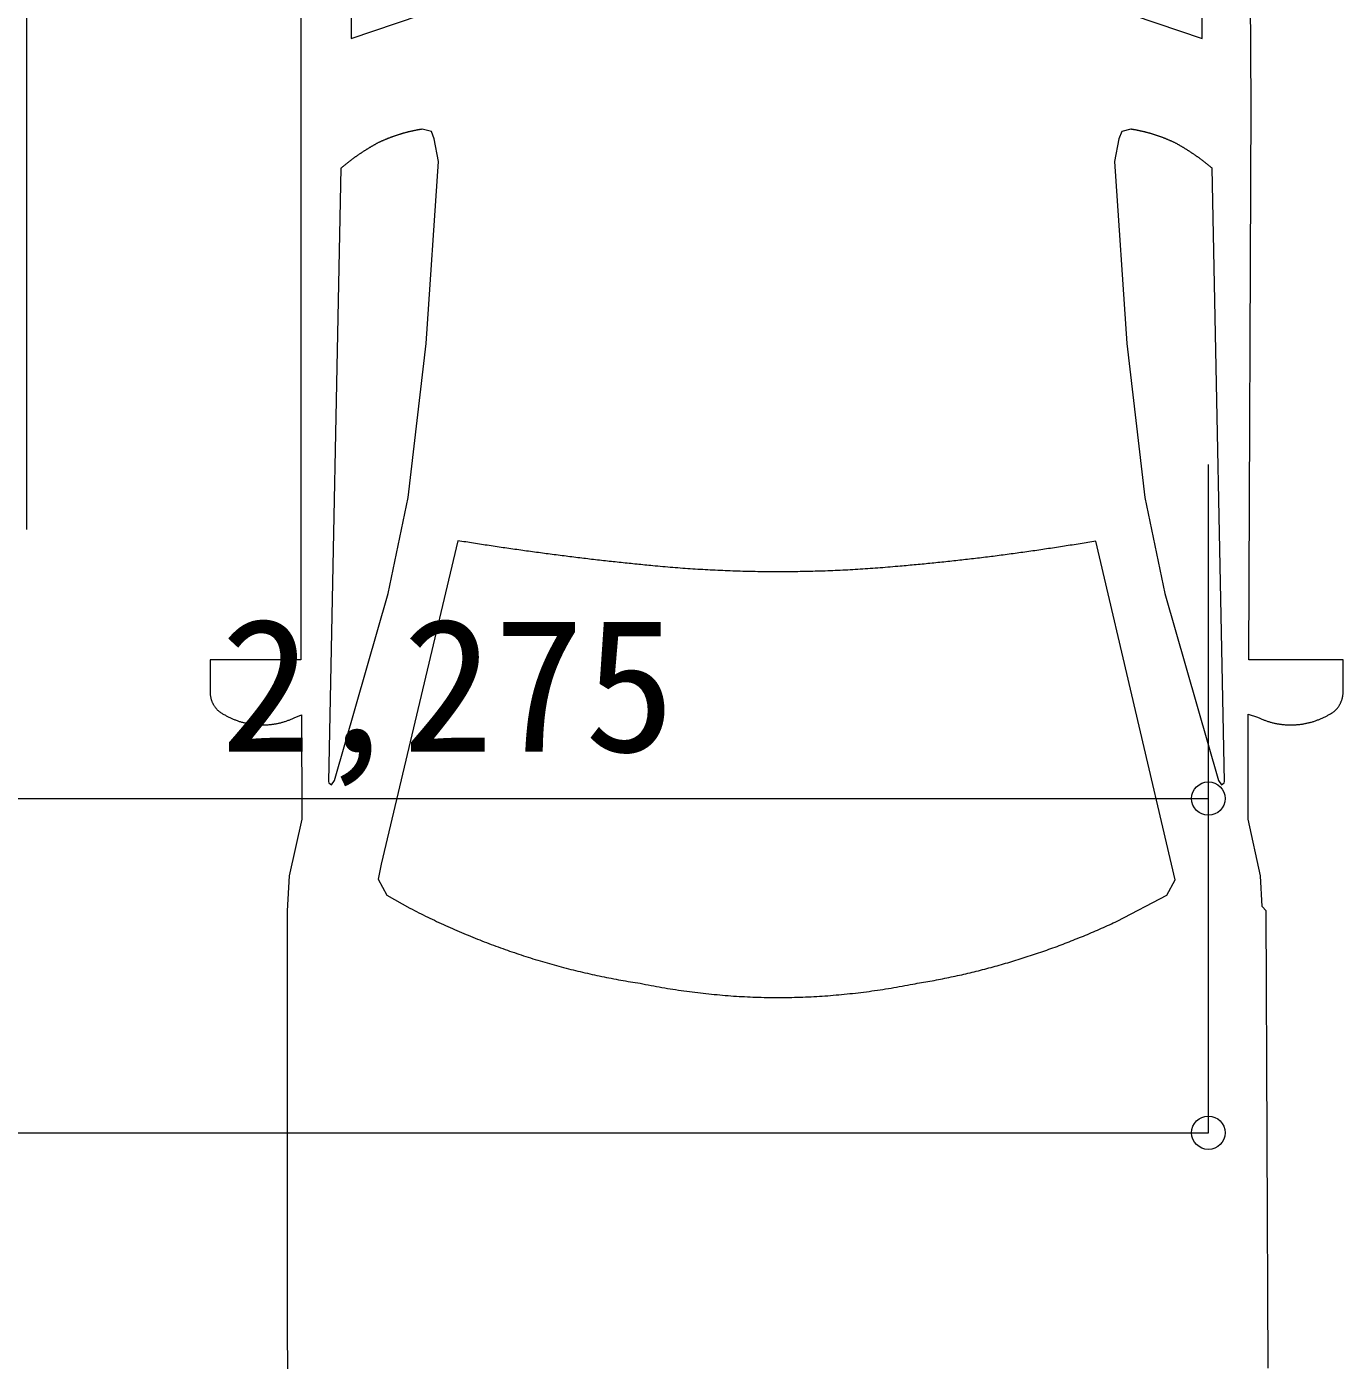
# Model space of a CAD drawing. Header units: millimetres. Extents: x 10 to 413, y 10 to 287.
# Drawn here: x 198.34 to 218.03, y 124.65 to 144.73 of the extents above; entities that cross this region are included whole.
import ezdxf
from ezdxf.enums import TextEntityAlignment as Align
from ezdxf.lldxf.tags import DXFTag

# ---------------------------------------------------------------- set-up
doc = ezdxf.new("R2010")
doc.units = ezdxf.units.MM
doc.layers.add('LAYER6', color=252, linetype='Continuous')
doc.styles.add('ＭＳ ゴシック', font='msgothic.ttc')
tags = doc.linetypes.add('dashed', pattern=[7.5, 6, -1.5]).pattern_tags.tags
tags[6:7] = [DXFTag(74, 4), DXFTag(75, 0), DXFTag(340, '0'), DXFTag(46, 1.0), DXFTag(50, 0.0), DXFTag(44, 0.0), DXFTag(45, 0.0)]
tags[4:5] = [DXFTag(74, 4), DXFTag(75, 0), DXFTag(340, '0'), DXFTag(46, 1.0), DXFTag(50, 0.0), DXFTag(44, 0.0), DXFTag(45, 0.0)]

# ---------------------------------------------------------------- blocks, each defined once
blk = doc.blocks.new('FcPack%d0')
at = {"layer": 'LAYER6', "color": 1, "linetype": 'dashed', "lineweight": 13}
blk.add_line((50.307, -18.811), (50.307, 8.489), dxfattribs=at)
at = {"layer": 'LAYER6', "color": 1, "linetype": 'Continuous', "lineweight": 13}
for p, q in [((54.402, -6.951), (54.408, -20.758)), ((68.623, -12.46), (68.593, -6.951)), ((55.154, -9.164), (55.157, -11.462)), ((67.888, -11.462), (67.891, -9.164)), ((55.157, -11.462), (56.528, -10.996)), ((66.516, -10.996), (67.888, -11.462)), ((68.588, -20.758), (68.623, -12.46)), ((56.083, -12.845), (56.075, -12.847)), ((56.091, -12.844), (56.083, -12.845)), ((56.098, -12.842), (56.091, -12.844)), ((56.106, -12.84), (56.098, -12.842)), ((56.114, -12.839), (56.106, -12.84)), ((56.122, -12.837), (56.114, -12.839)), ((56.129, -12.836), (56.122, -12.837)), ((56.137, -12.834), (56.129, -12.836)), ((56.145, -12.833), (56.137, -12.834)), ((56.152, -12.831), (56.145, -12.833)), ((56.16, -12.83), (56.152, -12.831)), ((56.168, -12.829), (56.16, -12.83)), ((56.176, -12.827), (56.168, -12.829)), ((56.183, -12.826), (56.176, -12.827)), ((56.191, -12.825), (56.183, -12.826)), ((56.199, -12.823), (56.191, -12.825)), ((56.207, -12.822), (56.199, -12.823)), ((56.214, -12.821), (56.207, -12.822)), ((56.222, -12.82), (56.214, -12.821)), ((56.359, -12.855), (56.222, -12.82)), ((66.822, -12.82), (66.686, -12.855)), ((66.83, -12.821), (66.822, -12.82)), ((66.838, -12.822), (66.83, -12.821)), ((66.845, -12.823), (66.838, -12.822)), ((66.853, -12.825), (66.845, -12.823)), ((66.861, -12.826), (66.853, -12.825)), ((66.869, -12.827), (66.861, -12.826)), ((66.876, -12.829), (66.869, -12.827)), ((66.884, -12.83), (66.876, -12.829)), ((66.892, -12.831), (66.884, -12.83)), ((66.9, -12.833), (66.892, -12.831)), ((66.907, -12.834), (66.9, -12.833)), ((66.915, -12.836), (66.907, -12.834)), ((66.923, -12.837), (66.915, -12.836)), ((66.931, -12.839), (66.923, -12.837)), ((66.938, -12.84), (66.931, -12.839)), ((66.946, -12.842), (66.938, -12.84)), ((66.954, -12.844), (66.946, -12.842)), ((66.961, -12.845), (66.954, -12.844)), ((66.969, -12.847), (66.961, -12.845)), ((55.525, -13.044), (55.518, -13.047)), ((55.531, -13.04), (55.525, -13.044)), ((55.538, -13.036), (55.531, -13.04)), ((55.545, -13.032), (55.538, -13.036)), ((55.552, -13.028), (55.545, -13.032)), ((55.56, -13.025), (55.552, -13.028)), ((55.567, -13.021), (55.56, -13.025)), ((55.574, -13.018), (55.567, -13.021)), ((55.581, -13.015), (55.574, -13.018)), ((55.588, -13.011), (55.581, -13.015)), ((55.596, -13.008), (55.588, -13.011)), ((55.603, -13.005), (55.596, -13.008)), ((55.61, -13.001), (55.603, -13.005)), ((55.617, -12.998), (55.61, -13.001)), ((55.625, -12.995), (55.617, -12.998)), ((55.632, -12.992), (55.625, -12.995)), ((55.639, -12.988), (55.632, -12.992)), ((55.647, -12.985), (55.639, -12.988)), ((55.654, -12.982), (55.647, -12.985)), ((55.661, -12.979), (55.654, -12.982)), ((55.669, -12.976), (55.661, -12.979)), ((55.676, -12.973), (55.669, -12.976)), ((55.683, -12.97), (55.676, -12.973)), ((55.691, -12.967), (55.683, -12.97)), ((55.698, -12.964), (55.691, -12.967)), ((55.705, -12.961), (55.698, -12.964)), ((55.713, -12.958), (55.705, -12.961)), ((55.72, -12.955), (55.713, -12.958)), ((55.727, -12.952), (55.72, -12.955)), ((55.735, -12.949), (55.727, -12.952)), ((55.742, -12.946), (55.735, -12.949)), ((55.75, -12.943), (55.742, -12.946)), ((55.757, -12.941), (55.75, -12.943)), ((55.765, -12.938), (55.757, -12.941)), ((55.772, -12.935), (55.765, -12.938)), ((55.779, -12.932), (55.772, -12.935)), ((55.787, -12.93), (55.779, -12.932)), ((55.794, -12.927), (55.787, -12.93)), ((55.802, -12.924), (55.794, -12.927)), ((55.809, -12.922), (55.802, -12.924)), ((55.817, -12.919), (55.809, -12.922)), ((55.824, -12.917), (55.817, -12.919)), ((55.832, -12.914), (55.824, -12.917)), ((55.839, -12.912), (55.832, -12.914)), ((55.847, -12.909), (55.839, -12.912)), ((55.854, -12.907), (55.847, -12.909)), ((55.862, -12.904), (55.854, -12.907)), ((55.869, -12.902), (55.862, -12.904)), ((55.877, -12.899), (55.869, -12.902)), ((55.885, -12.897), (55.877, -12.899)), ((55.892, -12.895), (55.885, -12.897)), ((55.9, -12.892), (55.892, -12.895)), ((55.907, -12.89), (55.9, -12.892)), ((55.915, -12.888), (55.907, -12.89)), ((55.922, -12.886), (55.915, -12.888)), ((55.93, -12.884), (55.922, -12.886)), ((55.938, -12.881), (55.93, -12.884)), ((55.945, -12.879), (55.938, -12.881)), ((55.953, -12.877), (55.945, -12.879)), ((55.96, -12.875), (55.953, -12.877)), ((55.968, -12.873), (55.96, -12.875)), ((55.976, -12.871), (55.968, -12.873)), ((55.983, -12.869), (55.976, -12.871)), ((55.991, -12.867), (55.983, -12.869)), ((55.999, -12.865), (55.991, -12.867)), ((56.006, -12.863), (55.999, -12.865)), ((56.014, -12.861), (56.006, -12.863)), ((56.021, -12.859), (56.014, -12.861)), ((56.029, -12.857), (56.021, -12.859)), ((56.037, -12.856), (56.029, -12.857)), ((56.044, -12.854), (56.037, -12.856)), ((56.052, -12.852), (56.044, -12.854)), ((56.06, -12.85), (56.052, -12.852)), ((56.068, -12.849), (56.06, -12.85)), ((56.075, -12.847), (56.068, -12.849)), ((56.402, -12.964), (56.359, -12.855)), ((56.467, -13.301), (56.402, -12.964)), ((66.642, -12.964), (66.577, -13.301)), ((66.686, -12.855), (66.642, -12.964)), ((66.977, -12.849), (66.969, -12.847)), ((66.984, -12.85), (66.977, -12.849)), ((66.992, -12.852), (66.984, -12.85)), ((67, -12.854), (66.992, -12.852)), ((67.008, -12.856), (67, -12.854)), ((67.015, -12.857), (67.008, -12.856)), ((67.023, -12.859), (67.015, -12.857)), ((67.031, -12.861), (67.023, -12.859)), ((67.038, -12.863), (67.031, -12.861)), ((67.046, -12.865), (67.038, -12.863)), ((67.053, -12.867), (67.046, -12.865)), ((67.061, -12.869), (67.053, -12.867)), ((67.069, -12.871), (67.061, -12.869)), ((67.076, -12.873), (67.069, -12.871)), ((67.084, -12.875), (67.076, -12.873)), ((67.092, -12.877), (67.084, -12.875)), ((67.099, -12.879), (67.092, -12.877)), ((67.107, -12.881), (67.099, -12.879)), ((67.114, -12.884), (67.107, -12.881)), ((67.122, -12.886), (67.114, -12.884)), ((67.13, -12.888), (67.122, -12.886)), ((67.137, -12.89), (67.13, -12.888)), ((67.145, -12.892), (67.137, -12.89)), ((67.152, -12.895), (67.145, -12.892)), ((67.16, -12.897), (67.152, -12.895)), ((67.167, -12.899), (67.16, -12.897)), ((67.175, -12.902), (67.167, -12.899)), ((67.182, -12.904), (67.175, -12.902)), ((67.19, -12.907), (67.182, -12.904)), ((67.198, -12.909), (67.19, -12.907)), ((67.205, -12.912), (67.198, -12.909)), ((67.213, -12.914), (67.205, -12.912)), ((67.22, -12.917), (67.213, -12.914)), ((67.228, -12.919), (67.22, -12.917)), ((67.235, -12.922), (67.228, -12.919)), ((67.243, -12.924), (67.235, -12.922)), ((67.25, -12.927), (67.243, -12.924)), ((67.257, -12.93), (67.25, -12.927)), ((67.265, -12.932), (67.257, -12.93)), ((67.272, -12.935), (67.265, -12.932)), ((67.28, -12.938), (67.272, -12.935)), ((67.287, -12.941), (67.28, -12.938)), ((67.295, -12.943), (67.287, -12.941)), ((67.302, -12.946), (67.295, -12.943)), ((67.31, -12.949), (67.302, -12.946)), ((67.317, -12.952), (67.31, -12.949)), ((67.324, -12.955), (67.317, -12.952)), ((67.332, -12.958), (67.324, -12.955)), ((67.339, -12.961), (67.332, -12.958)), ((67.346, -12.964), (67.339, -12.961)), ((67.354, -12.967), (67.346, -12.964)), ((67.361, -12.97), (67.354, -12.967)), ((67.368, -12.973), (67.361, -12.97)), ((67.376, -12.976), (67.368, -12.973)), ((67.383, -12.979), (67.376, -12.976)), ((67.39, -12.982), (67.383, -12.979)), ((67.398, -12.985), (67.39, -12.982)), ((67.405, -12.988), (67.398, -12.985)), ((67.412, -12.992), (67.405, -12.988)), ((67.42, -12.995), (67.412, -12.992)), ((67.427, -12.998), (67.42, -12.995)), ((67.434, -13.001), (67.427, -12.998)), ((67.441, -13.005), (67.434, -13.001)), ((67.449, -13.008), (67.441, -13.005)), ((67.456, -13.011), (67.449, -13.008)), ((67.463, -13.015), (67.456, -13.011)), ((67.47, -13.018), (67.463, -13.015)), ((67.478, -13.021), (67.47, -13.018)), ((67.485, -13.025), (67.478, -13.021)), ((67.492, -13.028), (67.485, -13.025)), ((67.499, -13.032), (67.492, -13.028)), ((67.506, -13.036), (67.499, -13.032)), ((67.513, -13.04), (67.506, -13.036)), ((67.52, -13.044), (67.513, -13.04)), ((67.527, -13.047), (67.52, -13.044)), ((55.208, -13.245), (55.202, -13.249)), ((55.215, -13.24), (55.208, -13.245)), ((55.221, -13.235), (55.215, -13.24)), ((55.228, -13.231), (55.221, -13.235)), ((55.234, -13.226), (55.228, -13.231)), ((55.241, -13.221), (55.234, -13.226)), ((55.247, -13.217), (55.241, -13.221)), ((55.254, -13.212), (55.247, -13.217)), ((55.261, -13.208), (55.254, -13.212)), ((55.267, -13.203), (55.261, -13.208)), ((55.274, -13.199), (55.267, -13.203)), ((55.28, -13.194), (55.274, -13.199)), ((55.287, -13.189), (55.28, -13.194)), ((55.294, -13.185), (55.287, -13.189)), ((55.3, -13.181), (55.294, -13.185)), ((55.307, -13.176), (55.3, -13.181)), ((55.314, -13.172), (55.307, -13.176)), ((55.32, -13.167), (55.314, -13.172)), ((55.327, -13.163), (55.32, -13.167)), ((55.334, -13.158), (55.327, -13.163)), ((55.34, -13.154), (55.334, -13.158)), ((55.347, -13.15), (55.34, -13.154)), ((55.354, -13.145), (55.347, -13.15)), ((55.36, -13.141), (55.354, -13.145)), ((55.367, -13.137), (55.36, -13.141)), ((55.374, -13.133), (55.367, -13.137)), ((55.381, -13.128), (55.374, -13.133)), ((55.387, -13.124), (55.381, -13.128)), ((55.394, -13.12), (55.387, -13.124)), ((55.401, -13.116), (55.394, -13.12)), ((55.408, -13.112), (55.401, -13.116)), ((55.414, -13.107), (55.408, -13.112)), ((55.421, -13.103), (55.414, -13.107)), ((55.428, -13.099), (55.421, -13.103)), ((55.435, -13.095), (55.428, -13.099)), ((55.442, -13.091), (55.435, -13.095)), ((55.449, -13.087), (55.442, -13.091)), ((55.455, -13.083), (55.449, -13.087)), ((55.462, -13.079), (55.455, -13.083)), ((55.469, -13.075), (55.462, -13.079)), ((55.476, -13.071), (55.469, -13.075)), ((55.483, -13.067), (55.476, -13.071)), ((55.49, -13.063), (55.483, -13.067)), ((55.497, -13.059), (55.49, -13.063)), ((55.504, -13.055), (55.497, -13.059)), ((55.511, -13.051), (55.504, -13.055)), ((55.518, -13.047), (55.511, -13.051)), ((67.534, -13.051), (67.527, -13.047)), ((67.541, -13.055), (67.534, -13.051)), ((67.548, -13.059), (67.541, -13.055)), ((67.554, -13.063), (67.548, -13.059)), ((67.561, -13.067), (67.554, -13.063)), ((67.568, -13.071), (67.561, -13.067)), ((67.575, -13.075), (67.568, -13.071)), ((67.582, -13.079), (67.575, -13.075)), ((67.589, -13.083), (67.582, -13.079)), ((67.596, -13.087), (67.589, -13.083)), ((67.603, -13.091), (67.596, -13.087)), ((67.609, -13.095), (67.603, -13.091)), ((67.616, -13.099), (67.609, -13.095)), ((67.623, -13.103), (67.616, -13.099)), ((67.63, -13.107), (67.623, -13.103)), ((67.637, -13.112), (67.63, -13.107)), ((67.643, -13.116), (67.637, -13.112)), ((67.65, -13.12), (67.643, -13.116)), ((67.657, -13.124), (67.65, -13.12)), ((67.664, -13.128), (67.657, -13.124)), ((67.671, -13.133), (67.664, -13.128)), ((67.677, -13.137), (67.671, -13.133)), ((67.684, -13.141), (67.677, -13.137)), ((67.691, -13.145), (67.684, -13.141)), ((67.697, -13.15), (67.691, -13.145)), ((67.704, -13.154), (67.697, -13.15)), ((67.711, -13.158), (67.704, -13.154)), ((67.717, -13.163), (67.711, -13.158)), ((67.724, -13.167), (67.717, -13.163)), ((67.731, -13.172), (67.724, -13.167)), ((67.737, -13.176), (67.731, -13.172)), ((67.744, -13.181), (67.737, -13.176)), ((67.751, -13.185), (67.744, -13.181)), ((67.757, -13.189), (67.751, -13.185)), ((67.764, -13.194), (67.757, -13.189)), ((67.771, -13.199), (67.764, -13.194)), ((67.777, -13.203), (67.771, -13.199)), ((67.784, -13.208), (67.777, -13.203)), ((67.79, -13.212), (67.784, -13.208)), ((67.797, -13.217), (67.79, -13.212)), ((67.803, -13.221), (67.797, -13.217)), ((67.81, -13.226), (67.803, -13.221)), ((67.817, -13.231), (67.81, -13.226)), ((67.823, -13.235), (67.817, -13.231)), ((67.83, -13.24), (67.823, -13.235)), ((67.836, -13.245), (67.83, -13.24)), ((67.843, -13.249), (67.836, -13.245)), ((55.006, -13.405), (54.821, -22.578)), ((55.012, -13.399), (55.006, -13.405)), ((55.018, -13.394), (55.012, -13.399)), ((55.025, -13.389), (55.018, -13.394)), ((55.031, -13.384), (55.025, -13.389)), ((55.037, -13.378), (55.031, -13.384)), ((55.043, -13.373), (55.037, -13.378)), ((55.049, -13.368), (55.043, -13.373)), ((55.056, -13.363), (55.049, -13.368)), ((55.062, -13.358), (55.056, -13.363)), ((55.068, -13.353), (55.062, -13.358)), ((55.074, -13.348), (55.068, -13.353)), ((55.081, -13.343), (55.074, -13.348)), ((55.087, -13.337), (55.081, -13.343)), ((55.093, -13.332), (55.087, -13.337)), ((55.099, -13.327), (55.093, -13.332)), ((55.106, -13.322), (55.099, -13.327)), ((55.112, -13.317), (55.106, -13.322)), ((55.118, -13.312), (55.112, -13.317)), ((55.125, -13.307), (55.118, -13.312)), ((55.131, -13.303), (55.125, -13.307)), ((55.138, -13.298), (55.131, -13.303)), ((55.144, -13.293), (55.138, -13.298)), ((55.15, -13.288), (55.144, -13.293)), ((55.157, -13.283), (55.15, -13.288)), ((55.163, -13.278), (55.157, -13.283)), ((55.17, -13.273), (55.163, -13.278)), ((55.176, -13.269), (55.17, -13.273)), ((55.182, -13.264), (55.176, -13.269)), ((55.189, -13.259), (55.182, -13.264)), ((55.195, -13.254), (55.189, -13.259)), ((55.202, -13.249), (55.195, -13.254)), ((56.281, -16.027), (56.467, -13.301)), ((66.577, -13.301), (66.764, -16.027)), ((67.849, -13.254), (67.843, -13.249)), ((67.855, -13.259), (67.849, -13.254)), ((67.862, -13.264), (67.855, -13.259)), ((67.868, -13.269), (67.862, -13.264)), ((67.875, -13.273), (67.868, -13.269)), ((67.881, -13.278), (67.875, -13.273)), ((67.888, -13.283), (67.881, -13.278)), ((67.894, -13.288), (67.888, -13.283)), ((67.9, -13.293), (67.894, -13.288)), ((67.907, -13.298), (67.9, -13.293)), ((67.913, -13.303), (67.907, -13.298)), ((67.92, -13.307), (67.913, -13.303)), ((67.926, -13.312), (67.92, -13.307)), ((67.932, -13.317), (67.926, -13.312)), ((67.939, -13.322), (67.932, -13.317)), ((67.945, -13.327), (67.939, -13.322)), ((67.951, -13.332), (67.945, -13.327)), ((67.957, -13.337), (67.951, -13.332)), ((67.964, -13.343), (67.957, -13.337)), ((67.97, -13.348), (67.964, -13.343)), ((67.976, -13.353), (67.97, -13.348)), ((67.982, -13.358), (67.976, -13.353)), ((67.989, -13.363), (67.982, -13.358)), ((67.995, -13.368), (67.989, -13.363)), ((68.001, -13.373), (67.995, -13.368)), ((68.007, -13.378), (68.001, -13.373)), ((68.014, -13.384), (68.007, -13.378)), ((68.02, -13.389), (68.014, -13.384)), ((68.026, -13.394), (68.02, -13.389)), ((68.032, -13.399), (68.026, -13.394)), ((68.038, -13.405), (68.032, -13.399)), ((68.223, -22.578), (68.038, -13.405)), ((56.012, -18.331), (56.281, -16.027)), ((66.764, -16.027), (67.032, -18.331)), ((67.982, -22.836), (67.982, -17.836)), ((55.714, -19.769), (56.012, -18.331)), ((67.032, -18.331), (67.331, -19.769)), ((56.755, -18.977), (55.606, -23.815)), ((56.785, -18.982), (56.755, -18.977)), ((56.814, -18.987), (56.785, -18.982)), ((56.843, -18.992), (56.814, -18.987)), ((56.873, -18.996), (56.843, -18.992)), ((56.902, -19.001), (56.873, -18.996)), ((56.931, -19.006), (56.902, -19.001)), ((56.961, -19.01), (56.931, -19.006)), ((56.99, -19.015), (56.961, -19.01)), ((57.019, -19.019), (56.99, -19.015)), ((57.049, -19.024), (57.019, -19.019)), ((57.078, -19.029), (57.049, -19.024)), ((57.108, -19.033), (57.078, -19.029)), ((57.137, -19.038), (57.108, -19.033)), ((57.166, -19.042), (57.137, -19.038)), ((57.196, -19.046), (57.166, -19.042)), ((57.225, -19.051), (57.196, -19.046)), ((57.254, -19.055), (57.225, -19.051)), ((57.284, -19.06), (57.254, -19.055)), ((57.313, -19.064), (57.284, -19.06)), ((57.343, -19.069), (57.313, -19.064)), ((65.798, -19.065), (65.769, -19.069)), ((65.828, -19.06), (65.798, -19.065)), ((65.857, -19.056), (65.828, -19.06)), ((65.887, -19.051), (65.857, -19.056)), ((65.916, -19.046), (65.887, -19.051)), ((65.946, -19.042), (65.916, -19.046)), ((65.975, -19.037), (65.946, -19.042)), ((66.005, -19.032), (65.975, -19.037)), ((66.034, -19.027), (66.005, -19.032)), ((66.064, -19.022), (66.034, -19.027)), ((66.093, -19.018), (66.064, -19.022)), ((66.122, -19.013), (66.093, -19.018)), ((66.152, -19.008), (66.122, -19.013)), ((66.181, -19.003), (66.152, -19.008)), ((66.211, -18.998), (66.181, -19.003)), ((66.24, -18.993), (66.211, -18.998)), ((66.27, -18.988), (66.24, -18.993)), ((66.299, -18.983), (66.27, -18.988)), ((67.486, -24.05), (66.299, -18.983)), ((57.372, -19.073), (57.343, -19.069)), ((57.401, -19.077), (57.372, -19.073)), ((57.431, -19.082), (57.401, -19.077)), ((57.46, -19.086), (57.431, -19.082)), ((57.49, -19.09), (57.46, -19.086)), ((57.519, -19.094), (57.49, -19.09)), ((57.548, -19.099), (57.519, -19.094)), ((57.578, -19.103), (57.548, -19.099)), ((57.607, -19.107), (57.578, -19.103)), ((57.637, -19.111), (57.607, -19.107)), ((57.666, -19.115), (57.637, -19.111)), ((57.695, -19.119), (57.666, -19.115)), ((57.725, -19.124), (57.695, -19.119)), ((57.754, -19.128), (57.725, -19.124)), ((57.784, -19.132), (57.754, -19.128)), ((57.813, -19.136), (57.784, -19.132)), ((57.843, -19.14), (57.813, -19.136)), ((57.872, -19.144), (57.843, -19.14)), ((57.901, -19.148), (57.872, -19.144)), ((57.931, -19.152), (57.901, -19.148)), ((57.96, -19.156), (57.931, -19.152)), ((57.99, -19.16), (57.96, -19.156)), ((58.019, -19.164), (57.99, -19.16)), ((58.049, -19.168), (58.019, -19.164)), ((58.078, -19.172), (58.049, -19.168)), ((58.107, -19.175), (58.078, -19.172)), ((58.137, -19.179), (58.107, -19.175)), ((58.166, -19.183), (58.137, -19.179)), ((58.196, -19.187), (58.166, -19.183)), ((58.225, -19.191), (58.196, -19.187)), ((58.255, -19.194), (58.225, -19.191)), ((58.284, -19.198), (58.255, -19.194)), ((58.314, -19.202), (58.284, -19.198)), ((58.343, -19.206), (58.314, -19.202)), ((58.373, -19.209), (58.343, -19.206)), ((58.402, -19.213), (58.373, -19.209)), ((58.431, -19.217), (58.402, -19.213)), ((58.461, -19.22), (58.431, -19.217)), ((58.49, -19.224), (58.461, -19.22)), ((58.52, -19.228), (58.49, -19.224)), ((58.549, -19.231), (58.52, -19.228)), ((58.579, -19.235), (58.549, -19.231)), ((58.608, -19.238), (58.579, -19.235)), ((58.638, -19.242), (58.608, -19.238)), ((58.667, -19.245), (58.638, -19.242)), ((58.697, -19.249), (58.667, -19.245)), ((58.726, -19.252), (58.697, -19.249)), ((58.756, -19.256), (58.726, -19.252)), ((58.785, -19.259), (58.756, -19.256)), ((58.815, -19.262), (58.785, -19.259)), ((58.844, -19.266), (58.815, -19.262)), ((58.874, -19.269), (58.844, -19.266)), ((64.292, -19.267), (64.262, -19.27)), ((64.321, -19.264), (64.292, -19.267)), ((64.351, -19.26), (64.321, -19.264)), ((64.381, -19.257), (64.351, -19.26)), ((64.41, -19.254), (64.381, -19.257)), ((64.44, -19.25), (64.41, -19.254)), ((64.469, -19.247), (64.44, -19.25)), ((64.499, -19.243), (64.469, -19.247)), ((64.529, -19.24), (64.499, -19.243)), ((64.558, -19.236), (64.529, -19.24)), ((64.588, -19.232), (64.558, -19.236)), ((64.617, -19.229), (64.588, -19.232)), ((64.647, -19.225), (64.617, -19.229)), ((64.677, -19.222), (64.647, -19.225)), ((64.706, -19.218), (64.677, -19.222)), ((64.736, -19.214), (64.706, -19.218)), ((64.765, -19.211), (64.736, -19.214)), ((64.795, -19.207), (64.765, -19.211)), ((64.824, -19.203), (64.795, -19.207)), ((64.854, -19.199), (64.824, -19.203)), ((64.884, -19.195), (64.854, -19.199)), ((64.913, -19.192), (64.884, -19.195)), ((64.943, -19.188), (64.913, -19.192)), ((64.972, -19.184), (64.943, -19.188)), ((65.002, -19.18), (64.972, -19.184)), ((65.031, -19.176), (65.002, -19.18)), ((65.061, -19.172), (65.031, -19.176)), ((65.09, -19.168), (65.061, -19.172)), ((65.12, -19.164), (65.09, -19.168)), ((65.149, -19.16), (65.12, -19.164)), ((65.179, -19.156), (65.149, -19.16)), ((65.209, -19.152), (65.179, -19.156)), ((65.238, -19.148), (65.209, -19.152)), ((65.268, -19.144), (65.238, -19.148)), ((65.297, -19.139), (65.268, -19.144)), ((65.327, -19.135), (65.297, -19.139)), ((65.356, -19.131), (65.327, -19.135)), ((65.386, -19.127), (65.356, -19.131)), ((65.415, -19.123), (65.386, -19.127)), ((65.445, -19.118), (65.415, -19.123)), ((65.474, -19.114), (65.445, -19.118)), ((65.504, -19.11), (65.474, -19.114)), ((65.533, -19.105), (65.504, -19.11)), ((65.563, -19.101), (65.533, -19.105)), ((65.592, -19.096), (65.563, -19.101)), ((65.622, -19.092), (65.592, -19.096)), ((65.651, -19.088), (65.622, -19.092)), ((65.681, -19.083), (65.651, -19.088)), ((65.71, -19.079), (65.681, -19.083)), ((65.74, -19.074), (65.71, -19.079)), ((65.769, -19.069), (65.74, -19.074)), ((58.903, -19.273), (58.874, -19.269)), ((58.933, -19.276), (58.903, -19.273)), ((58.962, -19.279), (58.933, -19.276)), ((58.992, -19.283), (58.962, -19.279)), ((59.021, -19.286), (58.992, -19.283)), ((59.051, -19.289), (59.021, -19.286)), ((59.08, -19.292), (59.051, -19.289)), ((59.11, -19.295), (59.08, -19.292)), ((59.139, -19.299), (59.11, -19.295)), ((59.169, -19.302), (59.139, -19.299)), ((59.198, -19.305), (59.169, -19.302)), ((59.228, -19.308), (59.198, -19.305)), ((59.257, -19.311), (59.228, -19.308)), ((59.287, -19.314), (59.257, -19.311)), ((59.316, -19.317), (59.287, -19.314)), ((59.346, -19.32), (59.316, -19.317)), ((59.375, -19.324), (59.346, -19.32)), ((59.405, -19.327), (59.375, -19.324)), ((59.435, -19.33), (59.405, -19.327)), ((59.464, -19.333), (59.435, -19.33)), ((59.494, -19.335), (59.464, -19.333)), ((59.523, -19.338), (59.494, -19.335)), ((59.553, -19.341), (59.523, -19.338)), ((59.582, -19.344), (59.553, -19.341)), ((59.612, -19.347), (59.582, -19.344)), ((59.641, -19.35), (59.612, -19.347)), ((59.671, -19.353), (59.641, -19.35)), ((59.708, -19.356), (59.671, -19.353)), ((59.745, -19.36), (59.708, -19.356)), ((59.783, -19.363), (59.745, -19.36)), ((59.82, -19.367), (59.783, -19.363)), ((59.857, -19.37), (59.82, -19.367)), ((59.895, -19.373), (59.857, -19.37)), ((59.932, -19.376), (59.895, -19.373)), ((59.969, -19.379), (59.932, -19.376)), ((60.007, -19.382), (59.969, -19.379)), ((60.044, -19.385), (60.007, -19.382)), ((60.081, -19.388), (60.044, -19.385)), ((60.119, -19.391), (60.081, -19.388)), ((60.156, -19.393), (60.119, -19.391)), ((60.194, -19.396), (60.156, -19.393)), ((60.231, -19.399), (60.194, -19.396)), ((60.268, -19.401), (60.231, -19.399)), ((60.306, -19.404), (60.268, -19.401)), ((60.343, -19.406), (60.306, -19.404)), ((60.38, -19.408), (60.343, -19.406)), ((60.418, -19.41), (60.38, -19.408)), ((60.455, -19.412), (60.418, -19.41)), ((60.493, -19.415), (60.455, -19.412)), ((60.53, -19.417), (60.493, -19.415)), ((60.567, -19.418), (60.53, -19.417)), ((60.605, -19.42), (60.567, -19.418)), ((60.642, -19.422), (60.605, -19.42)), ((60.68, -19.424), (60.642, -19.422)), ((60.717, -19.425), (60.68, -19.424)), ((60.754, -19.427), (60.717, -19.425)), ((60.792, -19.428), (60.754, -19.427)), ((60.829, -19.43), (60.792, -19.428)), ((60.867, -19.431), (60.829, -19.43)), ((60.904, -19.432), (60.867, -19.431)), ((60.942, -19.434), (60.904, -19.432)), ((60.979, -19.435), (60.942, -19.434)), ((61.016, -19.436), (60.979, -19.435)), ((61.054, -19.437), (61.016, -19.436)), ((61.091, -19.438), (61.054, -19.437)), ((61.129, -19.439), (61.091, -19.438)), ((61.166, -19.439), (61.129, -19.439)), ((61.204, -19.44), (61.166, -19.439)), ((61.241, -19.441), (61.204, -19.44)), ((61.278, -19.441), (61.241, -19.441)), ((61.316, -19.442), (61.278, -19.441)), ((61.353, -19.442), (61.316, -19.442)), ((61.391, -19.442), (61.353, -19.442)), ((61.428, -19.443), (61.391, -19.442)), ((61.466, -19.443), (61.428, -19.443)), ((61.503, -19.443), (61.466, -19.443)), ((61.541, -19.443), (61.503, -19.443)), ((61.578, -19.443), (61.541, -19.443)), ((61.615, -19.443), (61.578, -19.443)), ((61.653, -19.443), (61.615, -19.443)), ((61.69, -19.443), (61.653, -19.443)), ((61.728, -19.442), (61.69, -19.443)), ((61.765, -19.442), (61.728, -19.442)), ((61.803, -19.441), (61.765, -19.442)), ((61.84, -19.441), (61.803, -19.441)), ((61.878, -19.44), (61.84, -19.441)), ((61.915, -19.44), (61.878, -19.44)), ((61.952, -19.439), (61.915, -19.44)), ((61.99, -19.438), (61.952, -19.439)), ((62.027, -19.437), (61.99, -19.438)), ((62.065, -19.436), (62.027, -19.437)), ((62.102, -19.435), (62.065, -19.436)), ((62.14, -19.434), (62.102, -19.435)), ((62.177, -19.433), (62.14, -19.434)), ((62.214, -19.432), (62.177, -19.433)), ((62.252, -19.431), (62.214, -19.432)), ((62.289, -19.429), (62.252, -19.431)), ((62.327, -19.428), (62.289, -19.429)), ((62.364, -19.426), (62.327, -19.428)), ((62.401, -19.425), (62.364, -19.426)), ((62.439, -19.423), (62.401, -19.425)), ((62.476, -19.421), (62.439, -19.423)), ((62.514, -19.42), (62.476, -19.421)), ((62.551, -19.418), (62.514, -19.42)), ((62.589, -19.416), (62.551, -19.418)), ((62.626, -19.414), (62.589, -19.416)), ((62.663, -19.412), (62.626, -19.414)), ((62.701, -19.409), (62.663, -19.412)), ((62.738, -19.407), (62.701, -19.409)), ((62.775, -19.405), (62.738, -19.407)), ((62.813, -19.403), (62.775, -19.405)), ((62.85, -19.4), (62.813, -19.403)), ((62.888, -19.398), (62.85, -19.4)), ((62.925, -19.395), (62.888, -19.398)), ((62.962, -19.392), (62.925, -19.395)), ((63, -19.39), (62.962, -19.392)), ((63.037, -19.387), (63, -19.39)), ((63.074, -19.384), (63.037, -19.387)), ((63.112, -19.381), (63.074, -19.384)), ((63.149, -19.378), (63.112, -19.381)), ((63.186, -19.375), (63.149, -19.378)), ((63.224, -19.372), (63.186, -19.375)), ((63.261, -19.369), (63.224, -19.372)), ((63.298, -19.365), (63.261, -19.369)), ((63.336, -19.362), (63.298, -19.365)), ((63.373, -19.358), (63.336, -19.362)), ((63.403, -19.356), (63.373, -19.358)), ((63.432, -19.353), (63.403, -19.356)), ((63.462, -19.351), (63.432, -19.353)), ((63.492, -19.348), (63.462, -19.351)), ((63.521, -19.345), (63.492, -19.348)), ((63.551, -19.343), (63.521, -19.345)), ((63.581, -19.34), (63.551, -19.343)), ((63.61, -19.337), (63.581, -19.34)), ((63.64, -19.334), (63.61, -19.337)), ((63.67, -19.332), (63.64, -19.334)), ((63.699, -19.329), (63.67, -19.332)), ((63.729, -19.326), (63.699, -19.329)), ((63.759, -19.323), (63.729, -19.326)), ((63.788, -19.32), (63.759, -19.323)), ((63.818, -19.317), (63.788, -19.32)), ((63.848, -19.314), (63.818, -19.317)), ((63.877, -19.311), (63.848, -19.314)), ((63.907, -19.308), (63.877, -19.311)), ((63.936, -19.305), (63.907, -19.308)), ((63.966, -19.302), (63.936, -19.305)), ((63.996, -19.299), (63.966, -19.302)), ((64.025, -19.296), (63.996, -19.299)), ((64.055, -19.293), (64.025, -19.296)), ((64.085, -19.29), (64.055, -19.293)), ((64.114, -19.287), (64.085, -19.29)), ((64.144, -19.283), (64.114, -19.287)), ((64.173, -19.28), (64.144, -19.283)), ((64.203, -19.277), (64.173, -19.28)), ((64.233, -19.274), (64.203, -19.277)), ((64.262, -19.27), (64.233, -19.274)), ((54.908, -22.564), (55.714, -19.769)), ((67.331, -19.769), (68.136, -22.564)), ((54.408, -20.758), (53.048, -20.758)), ((53.048, -20.758), (53.048, -21.23)), ((69.998, -20.758), (68.588, -20.758)), ((69.998, -21.23), (69.998, -20.758)), ((53.048, -21.23), (53.048, -21.238)), ((53.048, -21.238), (53.049, -21.247)), ((53.049, -21.247), (53.049, -21.256)), ((53.049, -21.256), (53.049, -21.264)), ((53.049, -21.264), (53.05, -21.273)), ((53.05, -21.273), (53.051, -21.281)), ((69.996, -21.281), (69.997, -21.273)), ((69.997, -21.264), (69.998, -21.256)), ((69.997, -21.273), (69.997, -21.264)), ((69.998, -21.238), (69.998, -21.23)), ((69.998, -21.247), (69.998, -21.238)), ((69.998, -21.256), (69.998, -21.247)), ((53.051, -21.281), (53.052, -21.29)), ((53.052, -21.29), (53.053, -21.298)), ((53.053, -21.298), (53.055, -21.307)), ((53.055, -21.307), (53.056, -21.315)), ((53.056, -21.315), (53.058, -21.323)), ((53.058, -21.323), (53.06, -21.332)), ((53.06, -21.332), (53.062, -21.34)), ((53.062, -21.34), (53.065, -21.348)), ((53.065, -21.348), (53.067, -21.356)), ((53.067, -21.356), (53.07, -21.364)), ((53.07, -21.364), (53.072, -21.372)), ((53.072, -21.372), (53.075, -21.38)), ((53.075, -21.38), (53.079, -21.388)), ((53.079, -21.388), (53.082, -21.396)), ((53.082, -21.396), (53.085, -21.403)), ((53.085, -21.403), (53.089, -21.411)), ((53.089, -21.411), (53.093, -21.419)), ((53.093, -21.419), (53.097, -21.426)), ((53.097, -21.426), (53.101, -21.433)), ((53.101, -21.433), (53.105, -21.44)), ((53.105, -21.44), (53.109, -21.448)), ((53.109, -21.448), (53.114, -21.454)), ((53.114, -21.454), (53.119, -21.461)), ((53.119, -21.461), (53.123, -21.468)), ((53.123, -21.468), (53.128, -21.475)), ((53.128, -21.475), (53.134, -21.481)), ((69.913, -21.481), (69.918, -21.475)), ((69.918, -21.475), (69.923, -21.468)), ((69.923, -21.468), (69.928, -21.461)), ((69.928, -21.461), (69.933, -21.454)), ((69.933, -21.454), (69.937, -21.448)), ((69.937, -21.448), (69.942, -21.44)), ((69.942, -21.44), (69.946, -21.433)), ((69.946, -21.433), (69.95, -21.426)), ((69.95, -21.426), (69.954, -21.419)), ((69.954, -21.419), (69.958, -21.411)), ((69.958, -21.411), (69.961, -21.403)), ((69.961, -21.403), (69.965, -21.396)), ((69.965, -21.396), (69.968, -21.388)), ((69.968, -21.388), (69.971, -21.38)), ((69.971, -21.38), (69.974, -21.372)), ((69.974, -21.372), (69.977, -21.364)), ((69.977, -21.364), (69.98, -21.356)), ((69.98, -21.356), (69.982, -21.348)), ((69.982, -21.348), (69.985, -21.34)), ((69.985, -21.34), (69.987, -21.332)), ((69.987, -21.332), (69.989, -21.323)), ((69.989, -21.323), (69.99, -21.315)), ((69.99, -21.315), (69.992, -21.307)), ((69.992, -21.307), (69.993, -21.298)), ((69.993, -21.298), (69.995, -21.29)), ((69.995, -21.29), (69.996, -21.281)), ((53.134, -21.481), (53.139, -21.487)), ((53.139, -21.487), (53.144, -21.494)), ((53.144, -21.494), (53.15, -21.5)), ((53.15, -21.5), (53.155, -21.506)), ((53.155, -21.506), (53.161, -21.511)), ((53.161, -21.511), (53.167, -21.517)), ((53.167, -21.517), (53.173, -21.522)), ((53.173, -21.522), (53.179, -21.528)), ((53.179, -21.528), (53.185, -21.533)), ((53.185, -21.533), (53.192, -21.538)), ((53.192, -21.538), (53.198, -21.543)), ((53.198, -21.543), (53.204, -21.547)), ((53.204, -21.547), (53.215, -21.554)), ((53.215, -21.554), (53.225, -21.56)), ((53.225, -21.56), (53.235, -21.567)), ((53.235, -21.567), (53.246, -21.573)), ((53.246, -21.573), (53.256, -21.579)), ((53.256, -21.579), (53.267, -21.585)), ((53.267, -21.585), (53.277, -21.59)), ((53.277, -21.59), (53.288, -21.596)), ((53.288, -21.596), (53.299, -21.602)), ((53.299, -21.602), (53.309, -21.607)), ((53.309, -21.607), (53.32, -21.613)), ((53.32, -21.613), (53.331, -21.618)), ((53.331, -21.618), (53.342, -21.623)), ((53.342, -21.623), (53.353, -21.628)), ((53.353, -21.628), (53.363, -21.633)), ((53.363, -21.633), (53.374, -21.638)), ((53.374, -21.638), (53.385, -21.642)), ((53.385, -21.642), (53.396, -21.647)), ((53.396, -21.647), (53.408, -21.652)), ((53.408, -21.652), (53.419, -21.656)), ((53.419, -21.656), (53.43, -21.66)), ((53.43, -21.66), (53.441, -21.664)), ((53.441, -21.664), (53.452, -21.668)), ((53.452, -21.668), (53.464, -21.672)), ((53.464, -21.672), (53.475, -21.676)), ((53.475, -21.676), (53.486, -21.68)), ((54.173, -21.68), (54.185, -21.677)), ((54.185, -21.677), (54.196, -21.673)), ((54.196, -21.673), (54.207, -21.669)), ((54.207, -21.669), (54.219, -21.665)), ((54.219, -21.665), (54.23, -21.661)), ((54.23, -21.661), (54.241, -21.657)), ((54.241, -21.657), (54.252, -21.653)), ((54.252, -21.653), (54.263, -21.648)), ((54.263, -21.648), (54.274, -21.644)), ((54.274, -21.644), (54.285, -21.639)), ((54.285, -21.639), (54.296, -21.634)), ((54.296, -21.634), (54.307, -21.629)), ((54.307, -21.629), (54.318, -21.624)), ((54.318, -21.624), (54.329, -21.619)), ((54.329, -21.619), (54.417, -21.585)), ((54.417, -21.585), (54.42, -23.143)), ((68.576, -23.143), (68.576, -21.571)), ((68.576, -21.571), (68.718, -21.619)), ((68.718, -21.619), (68.729, -21.624)), ((68.729, -21.624), (68.74, -21.629)), ((68.74, -21.629), (68.75, -21.634)), ((68.75, -21.634), (68.761, -21.639)), ((68.761, -21.639), (68.772, -21.644)), ((68.772, -21.644), (68.784, -21.648)), ((68.784, -21.648), (68.795, -21.653)), ((68.795, -21.653), (68.806, -21.657)), ((68.806, -21.657), (68.817, -21.661)), ((68.817, -21.661), (68.828, -21.665)), ((68.828, -21.665), (68.839, -21.669)), ((68.839, -21.669), (68.851, -21.673)), ((68.851, -21.673), (68.862, -21.677)), ((68.862, -21.677), (68.873, -21.68)), ((69.561, -21.68), (69.572, -21.676)), ((69.572, -21.676), (69.583, -21.672)), ((69.583, -21.672), (69.594, -21.668)), ((69.594, -21.668), (69.606, -21.664)), ((69.606, -21.664), (69.617, -21.66)), ((69.617, -21.66), (69.628, -21.656)), ((69.628, -21.656), (69.639, -21.652)), ((69.639, -21.652), (69.65, -21.647)), ((69.65, -21.647), (69.661, -21.642)), ((69.661, -21.642), (69.672, -21.638)), ((69.672, -21.638), (69.683, -21.633)), ((69.683, -21.633), (69.694, -21.628)), ((69.694, -21.628), (69.705, -21.623)), ((69.705, -21.623), (69.716, -21.618)), ((69.716, -21.618), (69.727, -21.613)), ((69.727, -21.613), (69.738, -21.607)), ((69.738, -21.607), (69.748, -21.602)), ((69.748, -21.602), (69.759, -21.596)), ((69.759, -21.596), (69.769, -21.59)), ((69.769, -21.59), (69.78, -21.585)), ((69.78, -21.585), (69.791, -21.579)), ((69.791, -21.579), (69.801, -21.573)), ((69.801, -21.573), (69.811, -21.567)), ((69.811, -21.567), (69.822, -21.56)), ((69.822, -21.56), (69.832, -21.554)), ((69.832, -21.554), (69.842, -21.547)), ((69.842, -21.547), (69.849, -21.543)), ((69.849, -21.543), (69.855, -21.538)), ((69.855, -21.538), (69.862, -21.533)), ((69.862, -21.533), (69.868, -21.528)), ((69.868, -21.528), (69.874, -21.522)), ((69.874, -21.522), (69.88, -21.517)), ((69.88, -21.517), (69.886, -21.511)), ((69.886, -21.511), (69.891, -21.506)), ((69.891, -21.506), (69.897, -21.5)), ((69.897, -21.5), (69.903, -21.494)), ((69.903, -21.494), (69.908, -21.487)), ((69.908, -21.487), (69.913, -21.481)), ((53.486, -21.68), (53.498, -21.683)), ((53.498, -21.683), (53.509, -21.686)), ((53.509, -21.686), (53.52, -21.69)), ((53.52, -21.69), (53.532, -21.693)), ((53.532, -21.693), (53.543, -21.696)), ((53.543, -21.696), (53.555, -21.699)), ((53.555, -21.699), (53.566, -21.702)), ((53.566, -21.702), (53.578, -21.704)), ((53.578, -21.704), (53.589, -21.707)), ((53.589, -21.707), (53.601, -21.709)), ((53.601, -21.709), (53.613, -21.712)), ((53.613, -21.712), (53.624, -21.714)), ((53.624, -21.714), (53.636, -21.716)), ((53.636, -21.716), (53.648, -21.718)), ((53.648, -21.718), (53.659, -21.72)), ((53.659, -21.72), (53.671, -21.722)), ((53.671, -21.722), (53.683, -21.723)), ((53.683, -21.723), (53.694, -21.725)), ((53.694, -21.725), (53.706, -21.726)), ((53.706, -21.726), (53.718, -21.727)), ((53.718, -21.727), (53.73, -21.728)), ((53.73, -21.728), (53.741, -21.729)), ((53.741, -21.729), (53.753, -21.73)), ((53.753, -21.73), (53.765, -21.731)), ((53.765, -21.731), (53.777, -21.732)), ((53.777, -21.732), (53.788, -21.732)), ((53.788, -21.732), (53.8, -21.733)), ((53.8, -21.733), (53.812, -21.733)), ((53.812, -21.733), (53.824, -21.733)), ((53.824, -21.733), (53.836, -21.733)), ((53.836, -21.733), (53.847, -21.733)), ((53.847, -21.733), (53.859, -21.733)), ((53.859, -21.733), (53.871, -21.732)), ((53.871, -21.732), (53.883, -21.732)), ((53.883, -21.732), (53.895, -21.731)), ((53.895, -21.731), (53.906, -21.731)), ((53.906, -21.731), (53.918, -21.73)), ((53.918, -21.73), (53.93, -21.729)), ((53.93, -21.729), (53.942, -21.728)), ((53.942, -21.728), (53.953, -21.726)), ((53.953, -21.726), (53.965, -21.725)), ((53.965, -21.725), (53.977, -21.724)), ((53.977, -21.724), (53.989, -21.722)), ((53.989, -21.722), (54, -21.72)), ((54, -21.72), (54.012, -21.719)), ((54.012, -21.719), (54.024, -21.717)), ((54.024, -21.717), (54.035, -21.715)), ((54.035, -21.715), (54.047, -21.712)), ((54.047, -21.712), (54.059, -21.71)), ((54.059, -21.71), (54.07, -21.708)), ((54.07, -21.708), (54.082, -21.705)), ((54.082, -21.705), (54.093, -21.702)), ((54.093, -21.702), (54.105, -21.7)), ((54.105, -21.7), (54.116, -21.697)), ((54.116, -21.697), (54.128, -21.694)), ((54.128, -21.694), (54.139, -21.69)), ((54.139, -21.69), (54.151, -21.687)), ((54.151, -21.687), (54.162, -21.684)), ((54.162, -21.684), (54.173, -21.68)), ((68.873, -21.68), (68.885, -21.684)), ((68.885, -21.684), (68.896, -21.687)), ((68.896, -21.687), (68.907, -21.69)), ((68.907, -21.69), (68.919, -21.694)), ((68.919, -21.694), (68.93, -21.697)), ((68.93, -21.697), (68.942, -21.7)), ((68.942, -21.7), (68.953, -21.702)), ((68.953, -21.702), (68.965, -21.705)), ((68.965, -21.705), (68.977, -21.708)), ((68.977, -21.708), (68.988, -21.71)), ((68.988, -21.71), (69, -21.712)), ((69, -21.712), (69.011, -21.715)), ((69.011, -21.715), (69.023, -21.717)), ((69.023, -21.717), (69.035, -21.719)), ((69.035, -21.719), (69.046, -21.72)), ((69.046, -21.72), (69.058, -21.722)), ((69.058, -21.722), (69.07, -21.724)), ((69.07, -21.724), (69.082, -21.725)), ((69.082, -21.725), (69.093, -21.726)), ((69.093, -21.726), (69.105, -21.728)), ((69.105, -21.728), (69.117, -21.729)), ((69.117, -21.729), (69.129, -21.73)), ((69.129, -21.73), (69.14, -21.731)), ((69.14, -21.731), (69.152, -21.731)), ((69.152, -21.731), (69.164, -21.732)), ((69.164, -21.732), (69.176, -21.732)), ((69.176, -21.732), (69.187, -21.733)), ((69.187, -21.733), (69.199, -21.733)), ((69.199, -21.733), (69.211, -21.733)), ((69.211, -21.733), (69.223, -21.733)), ((69.223, -21.733), (69.235, -21.733)), ((69.235, -21.733), (69.246, -21.733)), ((69.246, -21.733), (69.258, -21.732)), ((69.258, -21.732), (69.27, -21.732)), ((69.27, -21.732), (69.282, -21.731)), ((69.282, -21.731), (69.294, -21.73)), ((69.294, -21.73), (69.305, -21.729)), ((69.305, -21.729), (69.317, -21.728)), ((69.317, -21.728), (69.329, -21.727)), ((69.329, -21.727), (69.341, -21.726)), ((69.341, -21.726), (69.352, -21.725)), ((69.352, -21.725), (69.364, -21.723)), ((69.364, -21.723), (69.376, -21.722)), ((69.376, -21.722), (69.388, -21.72)), ((69.388, -21.72), (69.399, -21.718)), ((69.399, -21.718), (69.411, -21.716)), ((69.411, -21.716), (69.423, -21.714)), ((69.423, -21.714), (69.434, -21.712)), ((69.434, -21.712), (69.446, -21.709)), ((69.446, -21.709), (69.457, -21.707)), ((69.457, -21.707), (69.469, -21.704)), ((69.469, -21.704), (69.48, -21.702)), ((69.48, -21.702), (69.492, -21.699)), ((69.492, -21.699), (69.504, -21.696)), ((69.504, -21.696), (69.515, -21.693)), ((69.515, -21.693), (69.526, -21.69)), ((69.526, -21.69), (69.538, -21.686)), ((69.538, -21.686), (69.549, -21.683)), ((69.549, -21.683), (69.561, -21.68)), ((54.821, -22.578), (54.826, -22.601)), ((54.826, -22.601), (54.866, -22.63)), ((54.866, -22.63), (54.908, -22.564)), ((68.136, -22.564), (68.178, -22.63)), ((68.178, -22.63), (68.219, -22.601)), ((68.219, -22.601), (68.223, -22.578)), ((45.232, -22.836), (67.982, -22.836)), ((67.982, -27.836), (67.982, -22.836)), ((54.42, -23.143), (54.232, -23.992)), ((68.764, -23.992), (68.576, -23.143)), ((55.606, -23.815), (55.563, -24.04)), ((54.232, -23.992), (54.201, -24.516)), ((55.563, -24.04), (55.691, -24.28)), ((67.359, -24.28), (67.486, -24.05)), ((68.788, -24.452), (68.764, -23.992)), ((55.691, -24.28), (56.039, -24.476)), ((66.619, -24.669), (67.359, -24.28)), ((56.039, -24.476), (56.072, -24.493)), ((68.845, -24.516), (68.788, -24.452)), ((54.201, -24.516), (54.201, -30.813)), ((56.072, -24.493), (56.105, -24.51)), ((56.105, -24.51), (56.138, -24.527)), ((56.138, -24.527), (56.171, -24.544)), ((56.171, -24.544), (56.204, -24.56)), ((56.204, -24.56), (56.238, -24.577)), ((56.238, -24.577), (56.271, -24.593)), ((56.271, -24.593), (56.304, -24.609)), ((56.304, -24.609), (56.337, -24.625)), ((56.337, -24.625), (56.371, -24.641)), ((56.371, -24.641), (56.404, -24.657)), ((56.404, -24.657), (56.438, -24.673)), ((56.438, -24.673), (56.471, -24.689)), ((66.56, -24.696), (66.59, -24.683)), ((66.59, -24.683), (66.619, -24.669)), ((68.875, -31.359), (68.845, -24.516)), ((56.471, -24.689), (56.505, -24.704)), ((56.505, -24.704), (56.538, -24.72)), ((56.538, -24.72), (56.572, -24.735)), ((56.572, -24.735), (56.606, -24.75)), ((56.606, -24.75), (56.64, -24.765)), ((56.64, -24.765), (56.673, -24.78)), ((56.673, -24.78), (56.707, -24.795)), ((56.707, -24.795), (56.741, -24.81)), ((56.741, -24.81), (56.775, -24.825)), ((56.775, -24.825), (56.809, -24.839)), ((56.809, -24.839), (56.843, -24.853)), ((56.843, -24.853), (56.877, -24.868)), ((56.877, -24.868), (56.911, -24.882)), ((56.911, -24.882), (56.945, -24.896)), ((66.112, -24.893), (66.142, -24.88)), ((66.142, -24.88), (66.172, -24.868)), ((66.172, -24.868), (66.202, -24.855)), ((66.202, -24.855), (66.232, -24.842)), ((66.232, -24.842), (66.262, -24.829)), ((66.262, -24.829), (66.292, -24.817)), ((66.292, -24.817), (66.322, -24.804)), ((66.322, -24.804), (66.352, -24.79)), ((66.352, -24.79), (66.382, -24.777)), ((66.382, -24.777), (66.412, -24.764)), ((66.412, -24.764), (66.441, -24.751)), ((66.441, -24.751), (66.471, -24.737)), ((66.471, -24.737), (66.501, -24.724)), ((66.501, -24.724), (66.531, -24.71)), ((66.531, -24.71), (66.56, -24.696)), ((56.945, -24.896), (56.979, -24.91)), ((56.979, -24.91), (57.013, -24.924)), ((57.013, -24.924), (57.047, -24.938)), ((57.047, -24.938), (57.082, -24.951)), ((57.082, -24.951), (57.116, -24.965)), ((57.116, -24.965), (57.15, -24.978)), ((57.15, -24.978), (57.185, -24.991)), ((57.185, -24.991), (57.219, -25.004)), ((57.219, -25.004), (57.254, -25.017)), ((57.254, -25.017), (57.288, -25.03)), ((57.288, -25.03), (57.322, -25.043)), ((57.322, -25.043), (57.357, -25.056)), ((57.357, -25.056), (57.392, -25.068)), ((57.392, -25.068), (57.426, -25.081)), ((57.426, -25.081), (57.461, -25.093)), ((65.596, -25.091), (65.627, -25.08)), ((65.627, -25.08), (65.657, -25.069)), ((65.657, -25.069), (65.688, -25.058)), ((65.688, -25.058), (65.718, -25.047)), ((65.718, -25.047), (65.749, -25.036)), ((65.749, -25.036), (65.779, -25.024)), ((65.779, -25.024), (65.81, -25.013)), ((65.81, -25.013), (65.84, -25.001)), ((65.84, -25.001), (65.87, -24.989)), ((65.87, -24.989), (65.901, -24.978)), ((65.901, -24.978), (65.931, -24.966)), ((65.931, -24.966), (65.961, -24.954)), ((65.961, -24.954), (65.991, -24.942)), ((65.991, -24.942), (66.022, -24.93)), ((66.022, -24.93), (66.052, -24.917)), ((66.052, -24.917), (66.082, -24.905)), ((66.082, -24.905), (66.112, -24.893)), ((57.461, -25.093), (57.496, -25.105)), ((57.496, -25.105), (57.53, -25.118)), ((57.53, -25.118), (57.565, -25.129)), ((57.565, -25.129), (57.6, -25.141)), ((57.6, -25.141), (57.635, -25.153)), ((57.635, -25.153), (57.669, -25.165)), ((57.669, -25.165), (57.704, -25.176)), ((57.704, -25.176), (57.739, -25.188)), ((57.739, -25.188), (57.774, -25.199)), ((57.774, -25.199), (57.809, -25.21)), ((57.809, -25.21), (57.844, -25.221)), ((57.844, -25.221), (57.879, -25.232)), ((57.879, -25.232), (57.914, -25.243)), ((57.914, -25.243), (57.949, -25.254)), ((57.949, -25.254), (57.984, -25.264)), ((57.984, -25.264), (58.02, -25.275)), ((58.02, -25.275), (58.055, -25.285)), ((58.055, -25.285), (58.09, -25.295)), ((64.98, -25.292), (65.011, -25.283)), ((65.011, -25.283), (65.042, -25.274)), ((65.042, -25.274), (65.073, -25.264)), ((65.073, -25.264), (65.104, -25.255)), ((65.104, -25.255), (65.135, -25.245)), ((65.135, -25.245), (65.166, -25.236)), ((65.166, -25.236), (65.197, -25.226)), ((65.197, -25.226), (65.227, -25.216)), ((65.227, -25.216), (65.258, -25.206)), ((65.258, -25.206), (65.289, -25.196)), ((65.289, -25.196), (65.32, -25.186)), ((65.32, -25.186), (65.351, -25.176)), ((65.351, -25.176), (65.382, -25.166)), ((65.382, -25.166), (65.412, -25.155)), ((65.412, -25.155), (65.443, -25.145)), ((65.443, -25.145), (65.474, -25.134)), ((65.474, -25.134), (65.504, -25.124)), ((65.504, -25.124), (65.535, -25.113)), ((65.535, -25.113), (65.566, -25.102)), ((65.566, -25.102), (65.596, -25.091)), ((58.09, -25.295), (58.125, -25.305)), ((58.125, -25.305), (58.16, -25.315)), ((58.16, -25.315), (58.196, -25.325)), ((58.196, -25.325), (58.231, -25.335)), ((58.231, -25.335), (58.266, -25.344)), ((58.266, -25.344), (58.302, -25.354)), ((58.302, -25.354), (58.337, -25.363)), ((58.337, -25.363), (58.373, -25.372)), ((58.373, -25.372), (58.408, -25.382)), ((58.408, -25.382), (58.443, -25.391)), ((58.443, -25.391), (58.479, -25.399)), ((58.479, -25.399), (58.514, -25.408)), ((58.514, -25.408), (58.55, -25.417)), ((58.55, -25.417), (58.586, -25.425)), ((58.586, -25.425), (58.621, -25.434)), ((58.621, -25.434), (58.657, -25.442)), ((58.657, -25.442), (58.692, -25.45)), ((58.692, -25.45), (58.728, -25.458)), ((58.728, -25.458), (58.764, -25.466)), ((58.764, -25.466), (58.799, -25.474)), ((58.799, -25.474), (58.835, -25.482)), ((58.835, -25.482), (58.871, -25.489)), ((58.871, -25.489), (58.907, -25.497)), ((64.197, -25.492), (64.229, -25.485)), ((64.229, -25.485), (64.26, -25.478)), ((64.26, -25.478), (64.292, -25.471)), ((64.292, -25.471), (64.323, -25.464)), ((64.323, -25.464), (64.354, -25.457)), ((64.354, -25.457), (64.386, -25.449)), ((64.386, -25.449), (64.417, -25.442)), ((64.417, -25.442), (64.449, -25.434)), ((64.449, -25.434), (64.48, -25.427)), ((64.48, -25.427), (64.511, -25.419)), ((64.511, -25.419), (64.543, -25.411)), ((64.543, -25.411), (64.574, -25.403)), ((64.574, -25.403), (64.605, -25.395)), ((64.605, -25.395), (64.637, -25.387)), ((64.637, -25.387), (64.668, -25.379)), ((64.668, -25.379), (64.699, -25.371)), ((64.699, -25.371), (64.731, -25.362)), ((64.731, -25.362), (64.762, -25.354)), ((64.762, -25.354), (64.793, -25.345)), ((64.793, -25.345), (64.824, -25.337)), ((64.824, -25.337), (64.855, -25.328)), ((64.855, -25.328), (64.886, -25.319)), ((64.886, -25.319), (64.918, -25.31)), ((64.918, -25.31), (64.949, -25.301)), ((64.949, -25.301), (64.98, -25.292)), ((58.907, -25.497), (58.943, -25.504)), ((58.943, -25.504), (58.978, -25.511)), ((58.978, -25.511), (59.014, -25.519)), ((59.014, -25.519), (59.05, -25.525)), ((59.05, -25.525), (59.086, -25.532)), ((59.086, -25.532), (59.122, -25.539)), ((59.122, -25.539), (59.158, -25.546)), ((59.158, -25.546), (59.194, -25.552)), ((59.194, -25.552), (59.229, -25.559)), ((59.229, -25.559), (59.265, -25.565)), ((59.265, -25.565), (59.301, -25.571)), ((59.301, -25.571), (59.337, -25.577)), ((59.337, -25.577), (59.373, -25.583)), ((59.373, -25.583), (59.409, -25.589)), ((59.409, -25.589), (59.445, -25.594)), ((59.445, -25.594), (59.482, -25.6)), ((59.482, -25.6), (59.522, -25.608)), ((59.522, -25.608), (59.563, -25.616)), ((59.563, -25.616), (59.604, -25.624)), ((59.604, -25.624), (59.645, -25.632)), ((59.645, -25.632), (59.686, -25.64)), ((59.686, -25.64), (59.727, -25.647)), ((59.727, -25.647), (59.767, -25.655)), ((59.767, -25.655), (59.808, -25.662)), ((59.808, -25.662), (59.849, -25.669)), ((59.849, -25.669), (59.89, -25.676)), ((59.89, -25.676), (59.931, -25.682)), ((59.931, -25.682), (59.972, -25.689)), ((59.972, -25.689), (60.013, -25.695)), ((63.072, -25.697), (63.113, -25.691)), ((63.113, -25.691), (63.154, -25.684)), ((63.154, -25.684), (63.195, -25.678)), ((63.195, -25.678), (63.236, -25.671)), ((63.236, -25.671), (63.277, -25.664)), ((63.277, -25.664), (63.318, -25.657)), ((63.318, -25.657), (63.359, -25.65)), ((63.359, -25.65), (63.4, -25.642)), ((63.4, -25.642), (63.441, -25.634)), ((63.441, -25.634), (63.482, -25.627)), ((63.482, -25.627), (63.523, -25.619)), ((63.523, -25.619), (63.563, -25.611)), ((63.563, -25.611), (63.595, -25.606)), ((63.595, -25.606), (63.627, -25.6)), ((63.627, -25.6), (63.659, -25.595)), ((63.659, -25.595), (63.69, -25.59)), ((63.69, -25.59), (63.722, -25.584)), ((63.722, -25.584), (63.754, -25.579)), ((63.754, -25.579), (63.786, -25.573)), ((63.786, -25.573), (63.817, -25.568)), ((63.817, -25.568), (63.849, -25.562)), ((63.849, -25.562), (63.881, -25.556)), ((63.881, -25.556), (63.913, -25.55)), ((63.913, -25.55), (63.944, -25.544)), ((63.944, -25.544), (63.976, -25.538)), ((63.976, -25.538), (64.007, -25.531)), ((64.007, -25.531), (64.039, -25.525)), ((64.039, -25.525), (64.071, -25.519)), ((64.071, -25.519), (64.102, -25.512)), ((64.102, -25.512), (64.134, -25.505)), ((64.134, -25.505), (64.165, -25.499)), ((64.165, -25.499), (64.197, -25.492)), ((60.013, -25.695), (60.055, -25.702)), ((60.055, -25.702), (60.096, -25.708)), ((60.096, -25.708), (60.137, -25.713)), ((60.137, -25.713), (60.178, -25.719)), ((60.178, -25.719), (60.219, -25.725)), ((60.219, -25.725), (60.26, -25.73)), ((60.26, -25.73), (60.301, -25.735)), ((60.301, -25.735), (60.343, -25.74)), ((60.343, -25.74), (60.384, -25.745)), ((60.384, -25.745), (60.425, -25.75)), ((60.425, -25.75), (60.466, -25.754)), ((60.466, -25.754), (60.508, -25.758)), ((60.508, -25.758), (60.549, -25.763)), ((60.549, -25.763), (60.59, -25.767)), ((60.59, -25.767), (60.632, -25.77)), ((60.632, -25.77), (60.673, -25.774)), ((60.673, -25.774), (60.714, -25.778)), ((60.714, -25.778), (60.756, -25.781)), ((60.756, -25.781), (60.797, -25.784)), ((60.797, -25.784), (60.838, -25.787)), ((60.838, -25.787), (60.88, -25.79)), ((60.88, -25.79), (60.921, -25.793)), ((60.921, -25.793), (60.963, -25.795)), ((60.963, -25.795), (61.004, -25.797)), ((61.004, -25.797), (61.045, -25.799)), ((61.045, -25.799), (61.087, -25.801)), ((61.087, -25.801), (61.128, -25.803)), ((61.128, -25.803), (61.17, -25.805)), ((61.17, -25.805), (61.211, -25.806)), ((61.211, -25.806), (61.253, -25.808)), ((61.253, -25.808), (61.294, -25.809)), ((61.294, -25.809), (61.335, -25.81)), ((61.335, -25.81), (61.377, -25.811)), ((61.377, -25.811), (61.418, -25.811)), ((61.418, -25.811), (61.46, -25.812)), ((61.46, -25.812), (61.501, -25.812)), ((61.501, -25.812), (61.543, -25.812)), ((61.543, -25.812), (61.584, -25.812)), ((61.584, -25.812), (61.626, -25.812)), ((61.626, -25.812), (61.667, -25.811)), ((61.667, -25.811), (61.709, -25.811)), ((61.709, -25.811), (61.75, -25.81)), ((61.75, -25.81), (61.791, -25.809)), ((61.791, -25.809), (61.833, -25.808)), ((61.833, -25.808), (61.874, -25.807)), ((61.874, -25.807), (61.916, -25.805)), ((61.916, -25.805), (61.957, -25.804)), ((61.957, -25.804), (61.999, -25.802)), ((61.999, -25.802), (62.04, -25.8)), ((62.04, -25.8), (62.081, -25.798)), ((62.081, -25.798), (62.123, -25.796)), ((62.123, -25.796), (62.164, -25.793)), ((62.164, -25.793), (62.206, -25.791)), ((62.206, -25.791), (62.247, -25.788)), ((62.247, -25.788), (62.288, -25.785)), ((62.288, -25.785), (62.33, -25.782)), ((62.33, -25.782), (62.371, -25.779)), ((62.371, -25.779), (62.413, -25.775)), ((62.413, -25.775), (62.454, -25.772)), ((62.454, -25.772), (62.495, -25.768)), ((62.495, -25.768), (62.536, -25.764)), ((62.536, -25.764), (62.578, -25.76)), ((62.578, -25.76), (62.619, -25.755)), ((62.619, -25.755), (62.66, -25.751)), ((62.66, -25.751), (62.702, -25.746)), ((62.702, -25.746), (62.743, -25.742)), ((62.743, -25.742), (62.784, -25.737)), ((62.784, -25.737), (62.825, -25.732)), ((62.825, -25.732), (62.866, -25.726)), ((62.866, -25.726), (62.908, -25.721)), ((62.908, -25.721), (62.949, -25.715)), ((62.949, -25.715), (62.99, -25.709)), ((62.99, -25.709), (63.031, -25.703)), ((63.031, -25.703), (63.072, -25.697)), ((-13.918, -27.836), (67.982, -27.836)), ((54.201, -30.813), (54.208, -31.371))]:
    blk.add_line(p, q, dxfattribs=at)
for centre in [(67.982, -22.836), (67.982, -27.836)]:
    blk.add_circle(centre, 0.25, dxfattribs=at)
at = {"layer": 'LAYER6', "color": 2, "linetype": 'Continuous', "lineweight": 13, "style": 'ＭＳ ゴシック'}
blk.add_text('2,275', height=2, dxfattribs=at).set_placement((56.607, -22.736), align=Align.BOTTOM_CENTER)

msp = doc.modelspace()

# ---------------------------------------------------------------- block references
at = {"layer": 'LAYER6', "color": 1, "linetype": 'Continuous', "lineweight": 13}
msp.add_blockref('FcPack%d0', (148.028, 156.014), dxfattribs=at)

doc.saveas('drawing.dxf')
